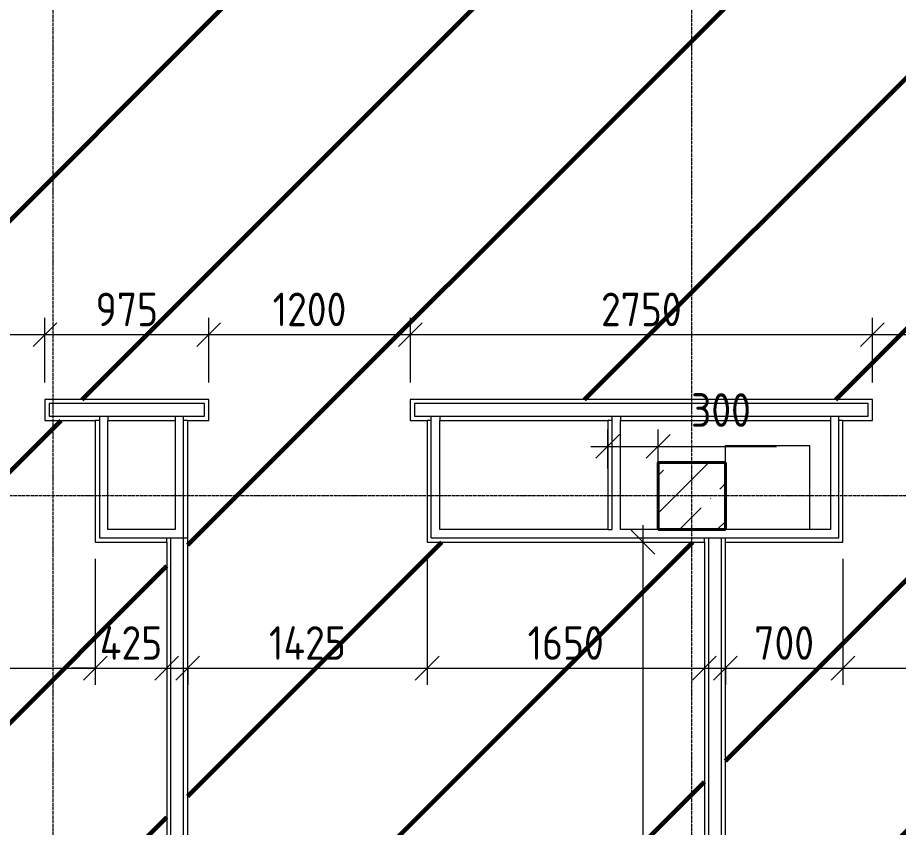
# Model space of a CAD drawing. Header units: millimetres. Extents: x -56773 to 323062, y -262288 to 76460.
# Drawn here: x 41797 to 47039, y -100918 to -96096 of the extents above; entities that cross this region are included whole.
import ezdxf

# ---------------------------------------------------------------- set-up
doc = ezdxf.new("R2010")
doc.units = ezdxf.units.MM
doc.linetypes.add('ADSK_Линия сетки', pattern=[25, 20, -2.5, 0, -2.5])
for name, color, linetype, lineweight in [('1.1)Стяжка керамзит  2 этаж', 5, 'Continuous', 60), ('Несущие колонны', 7, 'Continuous', 18), ('Оси', 7, 'Continuous', 9), ('Перекрытие', 7, 'Continuous', 18), ('Размеры', 7, 'Continuous', 9), ('Стены внутренние', 7, 'Continuous', 18), ('Стены штриховка', 7, 'Continuous', 9)]:
    doc.layers.add(name, color=color, linetype=linetype, lineweight=lineweight)
doc.styles.add('GOST Common_3', font='', dxfattribs={"width": 0.9, "height": 200})
doc.styles.get('GOST Common_3').set_extended_font_data('GOST Common')
doc.dimstyles.new('ADSK_Основной_2_0', dxfattribs={"dimscale": 304.8, "dimtxt": 201.142999, "dimasz": 0.463911, "dimexe": 0.328084, "dimexo": 0.328084, "dimgap": 0.164042, "dimtad": 1, "dimdec": 3, "dimrnd": 0.001, "dimdsep": 46, "dimtxsty": 'GOST Common_3', "dimblk1": 'OBLIQUE', "dimblk2": 'OBLIQUE', "dimsah": 1, "dimcen": 0.09, "dimdle": 0.328084, "dimazin": 2, "dimtfac": 1, "dimtdec": 4, "dimtix": 1, "dimtmove": 0, "dimatfit": 3, "dimfxl": 1, "dimtvp": 1, "dimtolj": 1, "dimtzin": 0, "dimlwd": 20, "dimlwe": 20, "dimarcsym": 2})
doc.dimstyles.new('ADSK_Основной_2_0_2', dxfattribs={"dimscale": 304.8, "dimtxt": 201.142999, "dimasz": 0.463911, "dimexe": 0.328084, "dimexo": 0.328084, "dimgap": 0.164042, "dimtad": 1, "dimdec": 3, "dimrnd": 0.001, "dimdsep": 46, "dimtxsty": 'GOST Common_3', "dimblk1": 'OBLIQUE', "dimblk2": 'OBLIQUE', "dimsah": 1, "dimcen": 0.09, "dimdle": 0.328084, "dimazin": 2, "dimtfac": 1, "dimtdec": 4, "dimtix": 1, "dimtmove": 0, "dimatfit": 3, "dimfxl": 1, "dimtvp": 1, "dimtolj": 1, "dimtzin": 0, "dimlwd": 20, "dimlwe": 20, "dimarcsym": 2})

# ---------------------------------------------------------------- blocks, each defined once
blk = doc.blocks.new('ADSK_КолоннаЖБ_Прямоугольная - 400x400 мм-1807143-Кладочный план 2-го этаж')
at = {"layer": 'Несущие колонны', "lineweight": 40}
for p, q in [((-200, 200), (200, 200)), ((-200, -200), (-200, 200)), ((200, 200), (200, -200)), ((200, -200), (-200, -200))]:
    blk.add_line(p, q, dxfattribs=at)
blk = doc.blocks.new('_Oblique')
at = {"color": 0, "linetype": 'ByBlock', "lineweight": -2}
blk.add_line((-0.5, -0.5), (0.5, 0.5), dxfattribs=at)
blk = doc.blocks.new('*D4869')
at = {"layer": 'Defpoints', "color": 0, "transparency": 16777216}
for p in [(41959.4, -97983.5), (40759.4, -98369.1), (41959.4, -98369.1)]:
    blk.add_point(p, dxfattribs=at)
at = {"layer": 'Размеры', "color": 0, "lineweight": 20, "transparency": 16777216}
for p, q in [((40759.4, -98269.1), (40759.4, -97883.5)), ((41959.4, -98269.1), (41959.4, -97883.5)), ((40659.4, -97983.5), (42059.4, -97983.5))]:
    blk.add_line(p, q, dxfattribs=at)
at = {"layer": 'Размеры', "color": 0, "lineweight": 20, "transparency": 16777216, "xscale": 141.4, "yscale": 141.4, "zscale": 141.4, "rotation": 180}
blk.add_blockref('_Oblique', (40759.4, -97983.5), dxfattribs=at)
at = {"layer": 'Размеры', "color": 0, "lineweight": 20, "transparency": 16777216, "xscale": 141.4, "yscale": 141.4, "zscale": 141.4}
blk.add_blockref('_Oblique', (41959.4, -97983.5), dxfattribs=at)
at = {"layer": 'Размеры', "color": 0, "lineweight": 9, "transparency": 16777216, "insert": (41359.4, -97833.5), "char_height": 200, "width": 560.473, "attachment_point": 5, "style": 'GOST Common_3'}
blk.add_mtext('\\A1;1200', dxfattribs=at)
blk = doc.blocks.new('*D4870')
at = {"layer": 'Defpoints', "color": 0, "transparency": 16777216}
for p in [(42934.4, -97983.5), (41959.4, -98369.1), (42934.4, -98369.1)]:
    blk.add_point(p, dxfattribs=at)
at = {"layer": 'Размеры', "color": 0, "lineweight": 20, "transparency": 16777216}
for p, q in [((41959.4, -98269.1), (41959.4, -97883.5)), ((42934.4, -98269.1), (42934.4, -97883.5)), ((41859.4, -97983.5), (43034.4, -97983.5))]:
    blk.add_line(p, q, dxfattribs=at)
at = {"layer": 'Размеры', "color": 0, "lineweight": 20, "transparency": 16777216, "xscale": 141.4, "yscale": 141.4, "zscale": 141.4, "rotation": 180}
blk.add_blockref('_Oblique', (41959.4, -97983.5), dxfattribs=at)
at = {"layer": 'Размеры', "color": 0, "lineweight": 20, "transparency": 16777216, "xscale": 141.4, "yscale": 141.4, "zscale": 141.4}
blk.add_blockref('_Oblique', (42934.4, -97983.5), dxfattribs=at)
at = {"layer": 'Размеры', "color": 0, "lineweight": 9, "transparency": 16777216, "insert": (42446.9, -97833.5), "char_height": 200, "width": 454.106, "attachment_point": 5, "style": 'GOST Common_3'}
blk.add_mtext('\\A1;975', dxfattribs=at)
blk = doc.blocks.new('*D4871')
at = {"layer": 'Defpoints', "color": 0, "transparency": 16777216}
for p in [(44134.4, -97983.5), (42934.4, -98369.1), (44134.4, -98369.1)]:
    blk.add_point(p, dxfattribs=at)
at = {"layer": 'Размеры', "color": 0, "lineweight": 20, "transparency": 16777216}
for p, q in [((42934.4, -98269.1), (42934.4, -97883.5)), ((44134.4, -98269.1), (44134.4, -97883.5)), ((42834.4, -97983.5), (44234.4, -97983.5))]:
    blk.add_line(p, q, dxfattribs=at)
at = {"layer": 'Размеры', "color": 0, "lineweight": 20, "transparency": 16777216, "xscale": 141.4, "yscale": 141.4, "zscale": 141.4, "rotation": 180}
blk.add_blockref('_Oblique', (42934.4, -97983.5), dxfattribs=at)
at = {"layer": 'Размеры', "color": 0, "lineweight": 20, "transparency": 16777216, "xscale": 141.4, "yscale": 141.4, "zscale": 141.4}
blk.add_blockref('_Oblique', (44134.4, -97983.5), dxfattribs=at)
at = {"layer": 'Размеры', "color": 0, "lineweight": 9, "transparency": 16777216, "insert": (43534.4, -97833.5), "char_height": 200, "width": 560.473, "attachment_point": 5, "style": 'GOST Common_3'}
blk.add_mtext('\\A1;1200', dxfattribs=at)
blk = doc.blocks.new('*D4872')
at = {"layer": 'Defpoints', "color": 0, "transparency": 16777216}
for p in [(46884.4, -97983.5), (44134.4, -98369.1), (46884.4, -98369.1)]:
    blk.add_point(p, dxfattribs=at)
at = {"layer": 'Размеры', "color": 0, "lineweight": 20, "transparency": 16777216}
for p, q in [((44134.4, -98269.1), (44134.4, -97883.5)), ((46884.4, -98269.1), (46884.4, -97883.5)), ((44034.4, -97983.5), (46984.4, -97983.5))]:
    blk.add_line(p, q, dxfattribs=at)
at = {"layer": 'Размеры', "color": 0, "lineweight": 20, "transparency": 16777216, "xscale": 141.4, "yscale": 141.4, "zscale": 141.4, "rotation": 180}
blk.add_blockref('_Oblique', (44134.4, -97983.5), dxfattribs=at)
at = {"layer": 'Размеры', "color": 0, "lineweight": 20, "transparency": 16777216, "xscale": 141.4, "yscale": 141.4, "zscale": 141.4}
blk.add_blockref('_Oblique', (46884.4, -97983.5), dxfattribs=at)
at = {"layer": 'Размеры', "color": 0, "lineweight": 9, "transparency": 16777216, "insert": (45509.4, -97833.5), "char_height": 200, "width": 605.475, "attachment_point": 5, "style": 'GOST Common_3'}
blk.add_mtext('\\A1;2750', dxfattribs=at)
blk = doc.blocks.new('*D4873')
at = {"layer": 'Defpoints', "color": 0, "transparency": 16777216}
for p in [(48084.4, -97983.5), (46884.4, -98369.1), (48084.4, -98369.1)]:
    blk.add_point(p, dxfattribs=at)
at = {"layer": 'Размеры', "color": 0, "lineweight": 20, "transparency": 16777216}
for p, q in [((46884.4, -98269.1), (46884.4, -97883.5)), ((48084.4, -98269.1), (48084.4, -97883.5)), ((46784.4, -97983.5), (48184.4, -97983.5))]:
    blk.add_line(p, q, dxfattribs=at)
at = {"layer": 'Размеры', "color": 0, "lineweight": 20, "transparency": 16777216, "xscale": 141.4, "yscale": 141.4, "zscale": 141.4, "rotation": 180}
blk.add_blockref('_Oblique', (46884.4, -97983.5), dxfattribs=at)
at = {"layer": 'Размеры', "color": 0, "lineweight": 20, "transparency": 16777216, "xscale": 141.4, "yscale": 141.4, "zscale": 141.4}
blk.add_blockref('_Oblique', (48084.4, -97983.5), dxfattribs=at)
at = {"layer": 'Размеры', "color": 0, "lineweight": 9, "transparency": 16777216, "insert": (47484.4, -97833.5), "char_height": 200, "width": 560.473, "attachment_point": 5, "style": 'GOST Common_3'}
blk.add_mtext('\\A1;1200', dxfattribs=at)
blk = doc.blocks.new('*D4901')
at = {"layer": 'Defpoints', "color": 0, "transparency": 16777216}
for p in [(40584.4, -99219.1), (42259.4, -99219.1), (42259.4, -99969.7)]:
    blk.add_point(p, dxfattribs=at)
at = {"layer": 'Размеры', "color": 0, "lineweight": 20, "transparency": 16777216}
for p, q in [((40584.4, -99319.1), (40584.4, -100069.7)), ((42259.4, -99319.1), (42259.4, -100069.7)), ((40484.4, -99969.7), (42359.4, -99969.7))]:
    blk.add_line(p, q, dxfattribs=at)
at = {"layer": 'Размеры', "color": 0, "lineweight": 20, "transparency": 16777216, "xscale": 141.4, "yscale": 141.4, "zscale": 141.4, "rotation": 180}
blk.add_blockref('_Oblique', (40584.4, -99969.7), dxfattribs=at)
at = {"layer": 'Размеры', "color": 0, "lineweight": 20, "transparency": 16777216, "xscale": 141.4, "yscale": 141.4, "zscale": 141.4}
blk.add_blockref('_Oblique', (42259.4, -99969.7), dxfattribs=at)
at = {"layer": 'Размеры', "color": 0, "lineweight": 9, "transparency": 16777216, "insert": (41421.9, -99819.7), "char_height": 200, "width": 560.473, "attachment_point": 5, "style": 'GOST Common_3'}
blk.add_mtext('\\A1;1675', dxfattribs=at)
blk = doc.blocks.new('*D4902')
at = {"layer": 'Defpoints', "color": 0, "transparency": 16777216}
for p in [(42259.4, -99219.1), (42684.4, -99869.8), (42684.4, -99969.7)]:
    blk.add_point(p, dxfattribs=at)
at = {"layer": 'Размеры', "color": 0, "lineweight": 20, "transparency": 16777216}
for p, q in [((42259.4, -99319.1), (42259.4, -100069.7)), ((42259.4, -99969.7), (42118, -99969.7)), ((42259.4, -99969.7), (42684.4, -99969.7)), ((42684.4, -99969.7), (42825.8, -99969.7)), ((42684.4, -99969.8), (42684.4, -100069.7))]:
    blk.add_line(p, q, dxfattribs=at)
at = {"layer": 'Размеры', "color": 0, "lineweight": 20, "transparency": 16777216, "xscale": 141.4, "yscale": 141.4, "zscale": 141.4}
blk.add_blockref('_Oblique', (42259.4, -99969.7), dxfattribs=at)
at = {"layer": 'Размеры', "color": 0, "lineweight": 20, "transparency": 16777216, "xscale": 141.4, "yscale": 141.4, "zscale": 141.4, "rotation": 180}
blk.add_blockref('_Oblique', (42684.4, -99969.7), dxfattribs=at)
at = {"layer": 'Размеры', "color": 0, "lineweight": 9, "transparency": 16777216, "insert": (42471.9, -99819.7), "char_height": 200, "width": 474.561, "attachment_point": 5, "style": 'GOST Common_3'}
blk.add_mtext('\\A1;425', dxfattribs=at)
blk = doc.blocks.new('*D4903')
at = {"layer": 'Defpoints', "color": 0, "transparency": 16777216}
for p in [(44234.4, -99219.1), (42809.4, -99869.8), (44234.4, -99969.7)]:
    blk.add_point(p, dxfattribs=at)
at = {"layer": 'Размеры', "color": 0, "lineweight": 20, "transparency": 16777216}
for p, q in [((44234.4, -99319.1), (44234.4, -100069.7)), ((42709.4, -99969.7), (44334.4, -99969.7)), ((42809.4, -99969.8), (42809.4, -100069.7))]:
    blk.add_line(p, q, dxfattribs=at)
at = {"layer": 'Размеры', "color": 0, "lineweight": 20, "transparency": 16777216, "xscale": 141.4, "yscale": 141.4, "zscale": 141.4, "rotation": 180}
blk.add_blockref('_Oblique', (42809.4, -99969.7), dxfattribs=at)
at = {"layer": 'Размеры', "color": 0, "lineweight": 20, "transparency": 16777216, "xscale": 141.4, "yscale": 141.4, "zscale": 141.4}
blk.add_blockref('_Oblique', (44234.4, -99969.7), dxfattribs=at)
at = {"layer": 'Размеры', "color": 0, "lineweight": 9, "transparency": 16777216, "insert": (43521.9, -99819.7), "char_height": 200, "width": 580.928, "attachment_point": 5, "style": 'GOST Common_3'}
blk.add_mtext('\\A1;1425', dxfattribs=at)
blk = doc.blocks.new('*D4904')
at = {"layer": 'Defpoints', "color": 0, "transparency": 16777216}
for p in [(44234.4, -99219.1), (45884.4, -99869.8), (45884.4, -99969.7)]:
    blk.add_point(p, dxfattribs=at)
at = {"layer": 'Размеры', "color": 0, "lineweight": 20, "transparency": 16777216}
for p, q in [((44234.4, -99319.1), (44234.4, -100069.7)), ((44134.4, -99969.7), (45984.4, -99969.7)), ((45884.4, -99969.8), (45884.4, -100069.7))]:
    blk.add_line(p, q, dxfattribs=at)
at = {"layer": 'Размеры', "color": 0, "lineweight": 20, "transparency": 16777216, "xscale": 141.4, "yscale": 141.4, "zscale": 141.4, "rotation": 180}
blk.add_blockref('_Oblique', (44234.4, -99969.7), dxfattribs=at)
at = {"layer": 'Размеры', "color": 0, "lineweight": 20, "transparency": 16777216, "xscale": 141.4, "yscale": 141.4, "zscale": 141.4}
blk.add_blockref('_Oblique', (45884.4, -99969.7), dxfattribs=at)
at = {"layer": 'Размеры', "color": 0, "lineweight": 9, "transparency": 16777216, "insert": (45059.4, -99819.7), "char_height": 200, "width": 560.473, "attachment_point": 5, "style": 'GOST Common_3'}
blk.add_mtext('\\A1;1650', dxfattribs=at)
blk = doc.blocks.new('*D4905')
at = {"layer": 'Defpoints', "color": 0, "transparency": 16777216}
for p in [(46709.4, -99219.1), (46009.4, -99869.8), (46709.4, -99969.7)]:
    blk.add_point(p, dxfattribs=at)
at = {"layer": 'Размеры', "color": 0, "lineweight": 20, "transparency": 16777216}
for p, q in [((46709.4, -99319.1), (46709.4, -100069.7)), ((45909.4, -99969.7), (46809.4, -99969.7)), ((46009.4, -99969.8), (46009.4, -100069.7))]:
    blk.add_line(p, q, dxfattribs=at)
at = {"layer": 'Размеры', "color": 0, "lineweight": 20, "transparency": 16777216, "xscale": 141.4, "yscale": 141.4, "zscale": 141.4, "rotation": 180}
blk.add_blockref('_Oblique', (46009.4, -99969.7), dxfattribs=at)
at = {"layer": 'Размеры', "color": 0, "lineweight": 20, "transparency": 16777216, "xscale": 141.4, "yscale": 141.4, "zscale": 141.4}
blk.add_blockref('_Oblique', (46709.4, -99969.7), dxfattribs=at)
at = {"layer": 'Размеры', "color": 0, "lineweight": 9, "transparency": 16777216, "insert": (46359.4, -99819.7), "char_height": 200, "width": 454.106, "attachment_point": 5, "style": 'GOST Common_3'}
blk.add_mtext('\\A1;700', dxfattribs=at)
blk = doc.blocks.new('*D4906')
at = {"layer": 'Defpoints', "color": 0, "transparency": 16777216}
for p in [(46709.4, -99219.1), (48259.4, -99219.1), (48259.4, -99969.7)]:
    blk.add_point(p, dxfattribs=at)
at = {"layer": 'Размеры', "color": 0, "lineweight": 20, "transparency": 16777216}
for p, q in [((46709.4, -99319.1), (46709.4, -100069.7)), ((48259.4, -99319.1), (48259.4, -100069.7)), ((46609.4, -99969.7), (48359.4, -99969.7))]:
    blk.add_line(p, q, dxfattribs=at)
at = {"layer": 'Размеры', "color": 0, "lineweight": 20, "transparency": 16777216, "xscale": 141.4, "yscale": 141.4, "zscale": 141.4, "rotation": 180}
blk.add_blockref('_Oblique', (46709.4, -99969.7), dxfattribs=at)
at = {"layer": 'Размеры', "color": 0, "lineweight": 20, "transparency": 16777216, "xscale": 141.4, "yscale": 141.4, "zscale": 141.4}
blk.add_blockref('_Oblique', (48259.4, -99969.7), dxfattribs=at)
at = {"layer": 'Размеры', "color": 0, "lineweight": 9, "transparency": 16777216, "insert": (47484.4, -99819.7), "char_height": 200, "width": 560.473, "attachment_point": 5, "style": 'GOST Common_3'}
blk.add_mtext('\\A1;1550', dxfattribs=at)
blk = doc.blocks.new('*D4915')
at = {"layer": 'Defpoints', "color": 0, "transparency": 16777216}
for p in [(45419.6, -99219.1), (45519.6, -99219.1), (45609.4, -104744.1)]:
    blk.add_point(p, dxfattribs=at)
at = {"layer": 'Размеры', "color": 0, "lineweight": 20, "transparency": 16777216}
for p, q in [((45519.6, -104844.1), (45519.6, -99119.1)), ((45519.6, -99219.1), (45619.6, -99219.1)), ((45509.4, -104744.1), (45419.6, -104744.1))]:
    blk.add_line(p, q, dxfattribs=at)
at = {"layer": 'Размеры', "color": 0, "lineweight": 20, "transparency": 16777216, "xscale": 141.4, "yscale": 141.4, "zscale": 141.4}
for p, rotation in [((45519.6, -99219.1), 90), ((45519.6, -104744.1), 270)]:
    blk.add_blockref('_Oblique', p, dxfattribs=dict(at, rotation=rotation))
at = {"layer": 'Размеры', "color": 0, "lineweight": 9, "transparency": 16777216, "insert": (45369.6, -101981.6), "char_height": 200, "width": 605.475, "attachment_point": 5, "rotation": 90, "style": 'GOST Common_3'}
blk.add_mtext('\\A1;5525', dxfattribs=at)
blk = doc.blocks.new('*D4923')
at = {"layer": 'Defpoints', "color": 0, "transparency": 16777216}
for p in [(45609.4, -98649.3), (45309.4, -98879.8), (45609.4, -98879.8)]:
    blk.add_point(p, dxfattribs=at)
at = {"layer": 'Размеры', "color": 0, "lineweight": 20, "transparency": 16777216}
for p, q in [((45309.4, -98779.8), (45309.4, -98549.3)), ((45609.4, -98779.8), (45609.4, -98549.3)), ((45209.4, -98649.3), (45609.4, -98649.3)), ((45609.4, -98649.3), (46313.6, -98649.3))]:
    blk.add_line(p, q, dxfattribs=at)
at = {"layer": 'Размеры', "color": 0, "lineweight": 20, "transparency": 16777216, "xscale": 141.4, "yscale": 141.4, "zscale": 141.4, "rotation": 180}
blk.add_blockref('_Oblique', (45309.4, -98649.3), dxfattribs=at)
at = {"layer": 'Размеры', "color": 0, "lineweight": 20, "transparency": 16777216, "xscale": 141.4, "yscale": 141.4, "zscale": 141.4}
blk.add_blockref('_Oblique', (45609.4, -98649.3), dxfattribs=at)
at = {"layer": 'Размеры', "color": 0, "lineweight": 9, "transparency": 16777216, "insert": (45805.1, -98332.6), "char_height": 200, "width": 454.106, "attachment_point": 1, "line_spacing_factor": 1.022761, "style": 'GOST Common_3'}
blk.add_mtext('\\A1;300', dxfattribs=at)

msp = doc.modelspace()

# ---------------------------------------------------------------- hatches: boundary and pattern name
at = {"layer": '1.1)Стяжка керамзит  2 этаж', "transparency": 33554687}
h = msp.add_hatch(dxfattribs=at)
h.set_pattern_fill('ANSI31', color=5, scale=333)
h.paths.add_polyline_path([(49862.837, -95344.0666), (48384.3615, -95344.0666), (48384.3615, -95219.0666), (48584.3615, -95219.0666), (48584.3615, -93944.0666), (49584.3615, -93944.0666), (49584.3615, -91444.0666), (49069.3615, -91444.0666), (48069.3615, -91444.0666), (47169.3615, -91444.0666), (46169.3615, -91444.0666), (45809.3615, -91444.0666), (45809.3615, -95219.0666), (46834.3615, -95219.0666), (46834.3615, -95344.0666), (45809.3615, -95344.0666), (45623.0152, -95344.0666), (45623.0152, -96144.5668), (49862.837, -96144.5668)])
h = msp.add_hatch(dxfattribs=at)
h.set_pattern_fill('ANSI31', color=5, scale=333)
h.paths.add_polyline_path([(45623.0152, -95344.0666), (44684.3615, -95344.0666), (43134.3615, -95344.0666), (42009.3615, -95344.0666), (41383.1934, -95344.0666), (41383.1934, -96144.5668), (45623.0152, -96144.5668)])
h = msp.add_hatch(dxfattribs=at)
h.set_pattern_fill('ANSI31', color=5, scale=333)
h.paths.add_polyline_path([(49862.837, -96144.5668), (41383.1934, -96144.5668), (41383.1934, -104894.0666), (42259.3615, -104894.0666), (42684.3615, -104894.0666), (42684.3615, -99219.0666), (42259.3615, -99219.0666), (42259.3615, -98494.0666), (41959.3615, -98494.0666), (41959.3615, -98369.0666), (42934.3615, -98369.0666), (42934.3615, -98494.0666), (42809.3615, -98494.0666), (42809.3615, -104894.0666), (43409.3615, -104894.0666), (45059.3615, -104894.0666), (45609.3615, -104894.0666), (45609.3615, -104744.0666), (45884.3615, -104744.0666), (45884.3615, -99219.0666), (44234.3615, -99219.0666), (44234.3615, -98494.0666), (44134.3615, -98494.0666), (44134.3615, -98369.0666), (46884.3615, -98369.0666), (46884.3615, -98494.0666), (46709.3615, -98494.0666), (46709.3615, -99219.0666), (46009.3615, -99219.0666), (46009.3615, -104744.0666), (46009.3615, -104894.0666), (46909.3615, -104894.0666), (48559.3615, -104894.0666), (48884.3615, -104894.0666), (48884.3615, -101344.0666), (49009.3615, -101344.0666), (49009.3615, -104894.0666), (49409.3615, -104894.0666), (49409.3615, -104744.0666), (49809.3615, -104744.0666), (49809.3615, -104894.0666), (49862.837, -104894.0666), (49862.837, -99219.0666), (49009.3615, -99219.0666), (49009.3615, -100344.0666), (48884.3615, -100344.0666), (48884.3615, -99219.0666), (48259.3615, -99219.0666), (48259.3615, -98494.0666), (48084.3615, -98494.0666), (48084.3615, -98369.0666), (49862.837, -98369.0666)])
h.paths.add_polyline_path([(41354.1182, -105202.5854), (41907.6896, -105202.5854), (41907.6896, -104827.5854), (41354.1182, -104827.5854)], flags=9)
h.paths.add_polyline_path([(40996.9307, -105202.5854), (41529.0735, -105202.5854), (41529.0735, -104827.5854), (40996.9307, -104827.5854)], flags=9)
h.paths.add_polyline_path([(44154.1182, -105202.5854), (44707.6896, -105202.5854), (44707.6896, -104827.5854), (44154.1182, -104827.5854)], flags=9)
h.paths.add_polyline_path([(43796.9307, -105202.5854), (44329.0735, -105202.5854), (44329.0735, -104827.5854), (43796.9307, -104827.5854)], flags=9)
h.paths.add_polyline_path([(47654.1182, -105202.5854), (48207.6896, -105202.5854), (48207.6896, -104827.5854), (47654.1182, -104827.5854)], flags=9)
h.paths.add_polyline_path([(47296.9307, -105202.5854), (47829.0735, -105202.5854), (47829.0735, -104827.5854), (47296.9307, -104827.5854)], flags=9)
at = {"layer": 'Несущие колонны', "lineweight": 9}
h = msp.add_hatch(dxfattribs=at)
h.set_pattern_fill('FP_1', color=256, style=0, pattern_type=2)
h.set_pattern_definition([(45, (9.36, -97949.04), (-224.5064, 224.5064), []), (45, (233.87, -97949.04), (-224.5064, 224.5064), [396.875, -79.375, 3.353, -76.022])])
h.paths.add_polyline_path([(46009.3615, -99144.0666), (46009.3615, -98744.0666), (45609.3615, -98744.0666), (45609.3615, -99144.0666)])

# ---------------------------------------------------------------- linework, layer by layer
for p, q in [((46009.3615, -98744.0666), (45609.3615, -98744.0666)), ((45609.3615, -98744.0666), (45609.3615, -99144.0666)), ((46009.3615, -99144.0666), (46009.3615, -98744.0666)), ((45609.3615, -99144.0666), (46009.3615, -99144.0666))]:
    msp.add_line(p, q, dxfattribs=at)
at = {"layer": 'Оси', "linetype": 'ADSK_Линия сетки', "lineweight": 5}
for p, q in [((42009.3615, -108922.9178), (42009.3615, -87921.5904)), ((45809.3615, -108922.9178), (45809.3615, -87921.5904)), ((62525.08, -98944.0666), (-25230.7352, -98944.0666))]:
    msp.add_line(p, q, dxfattribs=at)
at = {"layer": 'Перекрытие'}
for p, q in [((46009.3615, -98744.0666), (46009.3615, -98644.0666)), ((46009.3615, -98644.0666), (46509.3615, -98644.0666)), ((46509.3615, -98644.0666), (46509.3615, -99144.0666))]:
    msp.add_line(p, q, dxfattribs=at)
at = {"layer": 'Стены внутренние', "lineweight": 5}
for p, q in [((42934.3615, -98369.0666), (41959.3615, -98369.0666)), ((41959.3615, -98369.0666), (41959.3615, -98494.0666)), ((42934.3615, -98494.0666), (42934.3615, -98369.0666)), ((46884.3615, -98369.0666), (44134.3615, -98369.0666)), ((44134.3615, -98369.0666), (44134.3615, -98494.0666)), ((46884.3615, -98494.0666), (46884.3615, -98369.0666)), ((41959.3615, -98494.0666), (42259.3615, -98494.0666)), ((42259.3615, -98494.0666), (42259.3615, -99219.0666)), ((42334.3615, -98494.0666), (42734.3615, -98494.0666)), ((42334.3615, -99144.0666), (42334.3615, -98494.0666)), ((42734.3615, -98494.0666), (42734.3615, -99144.0666)), ((42809.3615, -104894.0666), (42809.3615, -98494.0666)), ((42809.3615, -98494.0666), (42934.3615, -98494.0666)), ((44134.3615, -98494.0666), (44234.3615, -98494.0666)), ((44234.3615, -98494.0666), (44234.3615, -99219.0666)), ((44309.3615, -98494.0666), (45309.3615, -98494.0666)), ((44309.3615, -99144.0666), (44309.3615, -98494.0666)), ((45309.3615, -98494.0666), (45309.3615, -99144.0666)), ((45384.3615, -98494.0666), (46634.3615, -98494.0666)), ((45384.3615, -99144.0666), (45384.3615, -98494.0666)), ((46634.3615, -98494.0666), (46634.3615, -99144.0666)), ((46709.3615, -98494.0666), (46884.3615, -98494.0666)), ((46709.3615, -99219.0666), (46709.3615, -98494.0666)), ((42734.3615, -99144.0666), (42334.3615, -99144.0666)), ((45309.3615, -99144.0666), (44309.3615, -99144.0666)), ((46634.3615, -99144.0666), (45384.3615, -99144.0666)), ((42259.3615, -99219.0666), (42684.3615, -99219.0666)), ((42684.3615, -99219.0666), (42684.3615, -104894.0666)), ((44234.3615, -99219.0666), (45884.3615, -99219.0666)), ((45884.3615, -99219.0666), (45884.3615, -104744.0666)), ((46009.3615, -104744.0666), (46009.3615, -99219.0666)), ((46009.3615, -99219.0666), (46709.3615, -99219.0666))]:
    msp.add_line(p, q, dxfattribs=at)
at = {"layer": 'Стены штриховка', "lineweight": 9}
for p, q in [((42909.3615, -98394.0666), (41984.3615, -98394.0666)), ((41984.3615, -98394.0666), (41984.3615, -98469.0666)), ((42909.3615, -98469.0666), (42909.3615, -98394.0666)), ((46859.3615, -98394.0666), (44159.3615, -98394.0666)), ((44159.3615, -98394.0666), (44159.3615, -98469.0666)), ((46859.3615, -98469.0666), (46859.3615, -98394.0666)), ((41984.3615, -98469.0666), (42909.3615, -98469.0666)), ((42284.3615, -98494.0666), (42259.3615, -98494.0666)), ((42284.3615, -98469.0666), (42284.3615, -99194.0666)), ((42334.3615, -98469.0666), (42334.3615, -98494.0666)), ((42734.3615, -98469.0666), (42734.3615, -98494.0666)), ((42784.3615, -104894.0666), (42784.3615, -98469.0666)), ((42809.3615, -98494.0666), (42784.3615, -98494.0666)), ((44159.3615, -98469.0666), (46859.3615, -98469.0666)), ((44259.3615, -98494.0666), (44234.3615, -98494.0666)), ((44259.3615, -99194.0666), (44259.3615, -98469.0666)), ((44309.3615, -98469.0666), (44309.3615, -98494.0666)), ((45334.3615, -98494.0666), (45309.3615, -98494.0666)), ((45334.3615, -98469.0666), (45334.3615, -99144.0666)), ((45384.3615, -98469.0666), (45384.3615, -98494.0666)), ((46634.3615, -98469.0666), (46634.3615, -98494.0666)), ((46684.3615, -99194.0666), (46684.3615, -98469.0666)), ((46709.3615, -98494.0666), (46684.3615, -98494.0666)), ((45309.3615, -99144.0666), (45334.3615, -99144.0666)), ((42284.3615, -99194.0666), (42809.3615, -99194.0666)), ((42684.3615, -99219.0666), (42684.3615, -99194.0666)), ((42709.3615, -104894.0666), (42709.3615, -99194.0666)), ((44259.3615, -99194.0666), (46684.3615, -99194.0666)), ((45884.3615, -99219.0666), (45884.3615, -99194.0666)), ((45909.3615, -99194.0666), (45909.3615, -104744.0666)), ((45984.3615, -99194.0666), (45984.3615, -104744.0666)), ((46009.3615, -99219.0666), (46009.3615, -99194.0666))]:
    msp.add_line(p, q, dxfattribs=at)

# ---------------------------------------------------------------- block references
at = {"layer": 'Несущие колонны', "lineweight": 40, "rotation": 89.9999999999999}
msp.add_blockref('ADSK_КолоннаЖБ_Прямоугольная - 400x400 мм-1807143-Кладочный план 2-го этаж', (45809.3615, -98944.0666), dxfattribs=at)

# ---------------------------------------------------------------- dimensions: what is measured, and where the dimension line sits
at = {"layer": 'Размеры', "lineweight": 9}
for base, p1, p2, override, picture, middle in [((41959.3615, -97983.4957), (40759.3615, -98369.0666), (41959.3615, -98369.0666), {"dimpost": '<>', "dimfxl": 1200}, '*D4869', (41359.3615, -97833.4957)), ((42934.3615, -97983.4957), (41959.3615, -98369.0666), (42934.3615, -98369.0666), {"dimpost": '<>', "dimfxl": 975}, '*D4870', (42446.8615, -97833.4957)), ((44134.3615, -97983.4957), (42934.3615, -98369.0666), (44134.3615, -98369.0666), {"dimpost": '<>', "dimfxl": 1200}, '*D4871', (43534.3615, -97833.4957)), ((46884.3615, -97983.4957), (44134.3615, -98369.0666), (46884.3615, -98369.0666), {"dimpost": '<>', "dimfxl": 2750}, '*D4872', (45509.3615, -97833.4957)), ((48084.3615, -97983.4957), (46884.3615, -98369.0666), (48084.3615, -98369.0666), {"dimpost": '<>', "dimfxl": 1200}, '*D4873', (47484.3615, -97833.4957)), ((42259.3615, -99969.739), (40584.3615, -99219.0666), (42259.3615, -99219.0666), {"dimpost": '<>', "dimfxl": 1675}, '*D4901', (41421.8615, -99819.739)), ((42684.3615, -99969.739), (42259.3615, -99219.0666), (42684.3615, -99869.7541), {"dimpost": '<>', "dimfxl": 777.186772}, '*D4902', (42471.8615, -99819.739)), ((44234.3615, -99969.739), (42809.3615, -99869.7541), (44234.3615, -99219.0666), {"dimpost": '<>', "dimfxl": 1566.530969}, '*D4903', (43521.8615, -99819.739)), ((45884.3615, -99969.739), (44234.3615, -99219.0666), (45884.3615, -99869.7541), {"dimpost": '<>', "dimfxl": 1773.666902}, '*D4904', (45059.3615, -99819.739)), ((46709.3615, -99969.739), (46009.3615, -99869.7541), (46709.3615, -99219.0666), {"dimpost": '<>', "dimfxl": 955.716631}, '*D4905', (46359.3615, -99819.739)), ((48259.3615, -99969.739), (46709.3615, -99219.0666), (48259.3615, -99219.0666), {"dimpost": '<>', "dimfxl": 1550}, '*D4906', (47484.3615, -99819.739))]:
    dim = msp.add_linear_dim(base=base, p1=p1, p2=p2, dimstyle='ADSK_Основной_2_0_2', override=override, dxfattribs=at)
    dim.commit()
    dim.dimension.update_dxf_attribs({"geometry": picture, "text_midpoint": middle})
dim = msp.add_linear_dim(base=(45609.3615, -98649.3114), p1=(45309.3615, -98879.7752), p2=(45609.3615, -98879.7752), dimstyle='ADSK_Основной_2_0', override={"dimpost": '<>', "dimfxl": 300}, dxfattribs=at)
dim.commit()
dim.dimension.update_dxf_attribs({"geometry": '*D4923', "text_midpoint": (46032.1901, -98649.3114), "dimtype": 160})
dim = msp.add_linear_dim(base=(45519.6134, -99219.0666), p1=(45609.3615, -104744.0666), p2=(45419.6285, -99219.0666), angle=90, dimstyle='ADSK_Основной_2_0_2', override={"dimpost": '<>', "dimfxl": 5528.256832}, dxfattribs=at)
dim.commit()
dim.dimension.update_dxf_attribs({"geometry": '*D4915', "text_midpoint": (45369.6134, -101981.5666)})

doc.saveas('drawing.dxf')
